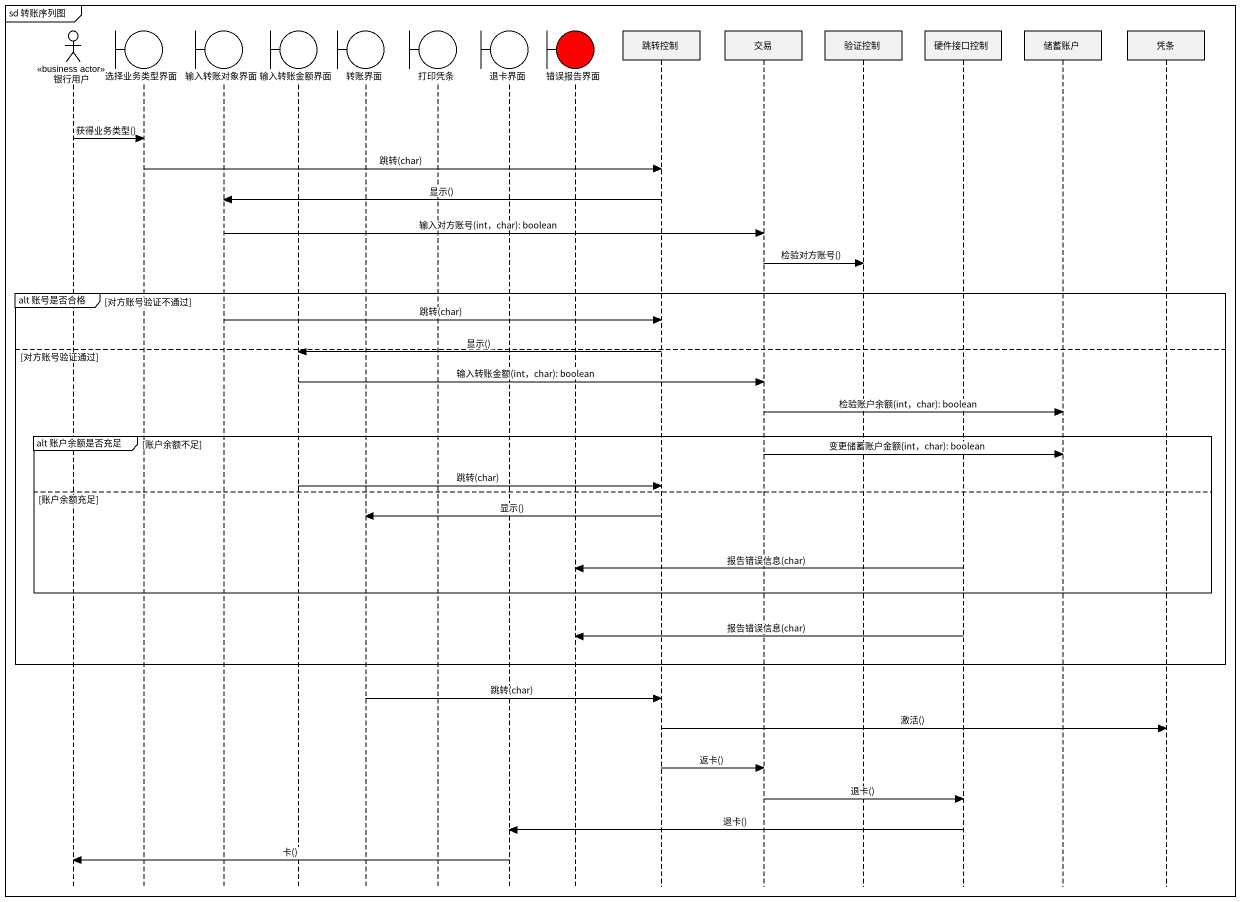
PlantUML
@startuml
mainframe sd 转账序列图
hide footbox
actor 银行用户 <<business actor>>
boundary 选择业务类型界面
boundary 输入转账对象界面
boundary 输入转账金额界面
boundary 转账界面
boundary 打印凭条
boundary 退卡界面
boundary 错误报告界面 #FF0000
participant 跳转控制
participant 交易
participant 验证控制
participant 硬件接口控制
participant 储蓄账户
participant 凭条

银行用户 -> 选择业务类型界面 : 获得业务类型()
选择业务类型界面 -> 跳转控制 : 跳转(char)
跳转控制 -> 输入转账对象界面 : 显示()
输入转账对象界面 -> 交易 : 输入对方账号(int，char): boolean
交易 -> 验证控制 : 检验对方账号()
group alt 账号是否合格 [对方账号验证不通过]
  输入转账对象界面 -> 跳转控制 : 跳转(char)
else 对方账号验证通过
  跳转控制 -> 输入转账金额界面 : 显示()
  输入转账金额界面 -> 交易 : 输入转账金额(int，char): boolean
  交易 -> 储蓄账户 : 检验账户余额(int，char): boolean
  group alt 账户余额是否充足 [账户余额不足]
    交易 -> 储蓄账户 : 变更储蓄账户金额(int，char): boolean
    输入转账金额界面 -> 跳转控制 : 跳转(char)
  else 账户余额充足
    跳转控制 -> 转账界面 : 显示()
    硬件接口控制 -> 错误报告界面 : 报告错误信息(char)
  end
  硬件接口控制 -> 错误报告界面 : 报告错误信息(char)
end
转账界面 -> 跳转控制 : 跳转(char)
跳转控制 -> 凭条 : 激活()
跳转控制 -> 交易 : 返卡()
交易 -> 硬件接口控制 : 退卡()
硬件接口控制 -> 退卡界面 : 退卡()
退卡界面 -> 银行用户 : 卡()
@enduml
